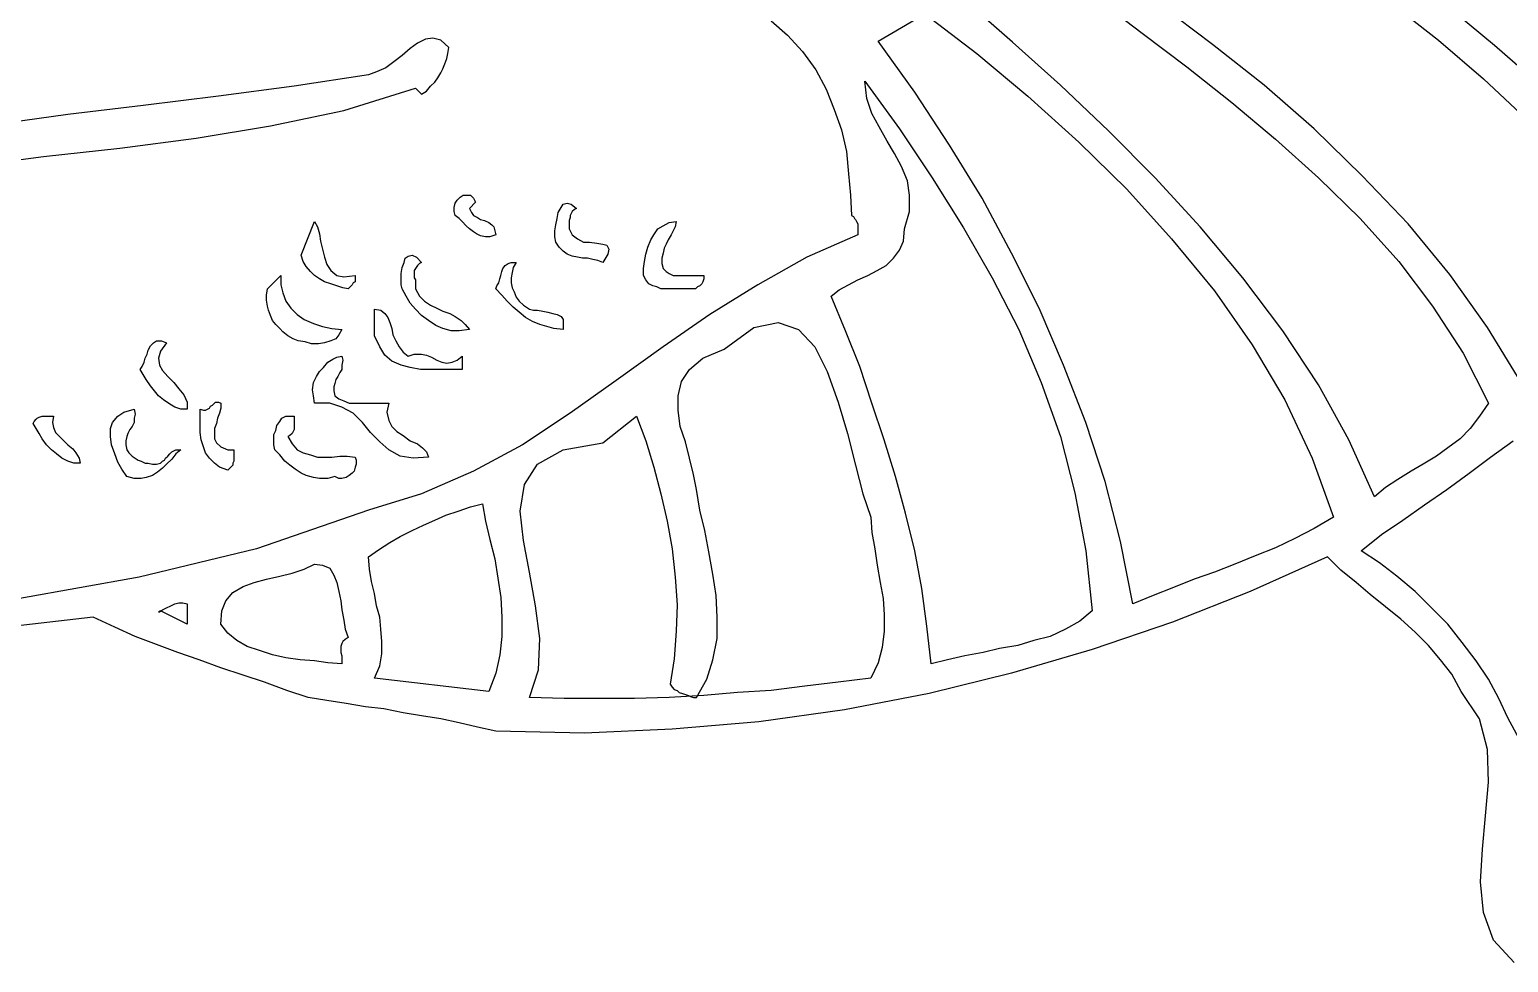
# Model space of a CAD drawing. Extents: x 0.04 to 7.12, y 0.03 to 7.63.
# Drawn here: x 3.944 to 5.394, y 0.332 to 1.248 of the extents above; entities that cross this region are included whole.
import ezdxf

# ---------------------------------------------------------------- set-up
doc = ezdxf.new("R2010")
doc.units = 0
doc.layers.add('1', color=7, linetype='Continuous')

msp = doc.modelspace()

# ---------------------------------------------------------------- linework, layer by layer
for points in [[(4.381, 1.078), (4.375, 1.072), (4.377, 1.068), (4.379, 1.065), (4.383, 1.063), (4.386, 1.061), (4.39, 1.06), (4.394, 1.058), (4.397, 1.056), (4.399, 1.054), (4.4, 1.05), (4.401, 1.046), (4.395, 1.044), (4.391, 1.044), (4.386, 1.045), (4.382, 1.047), (4.379, 1.049), (4.375, 1.052), (4.372, 1.055), (4.368, 1.059), (4.365, 1.062), (4.361, 1.065), (4.36, 1.069), (4.36, 1.073), (4.361, 1.077), (4.363, 1.08), (4.366, 1.083), (4.369, 1.085), (4.372, 1.085), (4.376, 1.085), (4.379, 1.082), (4.381, 1.078)], [(4.48, 1.072), (4.478, 1.071), (4.476, 1.069), (4.475, 1.067), (4.474, 1.065), (4.474, 1.063), (4.473, 1.06), (4.473, 1.058), (4.473, 1.055), (4.473, 1.052), (4.476, 1.046), (4.481, 1.042), (4.487, 1.039), (4.493, 1.039), (4.5, 1.038), (4.506, 1.037), (4.51, 1.036), (4.512, 1.032), (4.511, 1.027), (4.506, 1.019), (4.501, 1.021), (4.496, 1.022), (4.491, 1.023), (4.486, 1.023), (4.481, 1.024), (4.476, 1.025), (4.471, 1.027), (4.467, 1.03), (4.463, 1.034), (4.46, 1.039), (4.459, 1.044), (4.459, 1.05), (4.46, 1.056), (4.461, 1.062), (4.462, 1.068), (4.465, 1.073), (4.467, 1.076), (4.471, 1.077), (4.475, 1.076), (4.48, 1.072)], [(4.263, 1.006), (4.263, 1.004), (4.263, 1.002), (4.263, 1), (4.261, 0.999), (4.26, 0.997), (4.259, 0.996), (4.257, 0.994), (4.256, 0.993), (4.251, 0.994), (4.245, 0.996), (4.239, 0.998), (4.233, 1), (4.228, 1.003), (4.223, 1.006), (4.219, 1.01), (4.215, 1.015), (4.212, 1.02), (4.21, 1.026), (4.223, 1.059), (4.226, 1.054), (4.228, 1.047), (4.229, 1.04), (4.231, 1.032), (4.233, 1.024), (4.235, 1.017), (4.239, 1.011), (4.245, 1.006), (4.252, 1.005), (4.263, 1.006)], [(4.578, 1.059), (4.577, 1.054), (4.575, 1.05), (4.573, 1.046), (4.57, 1.041), (4.568, 1.037), (4.566, 1.033), (4.565, 1.028), (4.564, 1.023), (4.564, 1.018), (4.565, 1.013), (4.568, 1.01), (4.571, 1.008), (4.575, 1.006), (4.579, 1.006), (4.583, 1.006), (4.588, 1.006), (4.592, 1.006), (4.597, 1.006), (4.601, 1.006), (4.605, 1.006), (4.605, 1.003), (4.604, 1), (4.603, 0.998), (4.601, 0.996), (4.599, 0.995), (4.597, 0.993), (4.594, 0.993), (4.591, 0.993), (4.588, 0.993), (4.585, 0.993), (4.581, 0.993), (4.576, 0.993), (4.571, 0.993), (4.567, 0.993), (4.563, 0.993), (4.559, 0.995), (4.555, 0.996), (4.551, 0.998), (4.548, 1.002), (4.546, 1.006), (4.546, 1.013), (4.547, 1.02), (4.548, 1.027), (4.55, 1.034), (4.553, 1.041), (4.556, 1.046), (4.56, 1.052), (4.565, 1.055), (4.571, 1.058), (4.578, 1.059)], [(4.328, 1.019), (4.326, 1.018), (4.324, 1.016), (4.322, 1.013), (4.321, 1.011), (4.321, 1.008), (4.321, 1.004), (4.322, 1.002), (4.322, 0.999), (4.322, 0.996), (4.322, 0.993), (4.326, 0.986), (4.331, 0.981), (4.337, 0.977), (4.343, 0.974), (4.349, 0.971), (4.356, 0.969), (4.361, 0.966), (4.367, 0.962), (4.371, 0.958), (4.375, 0.953), (4.365, 0.952), (4.357, 0.952), (4.349, 0.954), (4.342, 0.957), (4.335, 0.962), (4.328, 0.967), (4.322, 0.973), (4.317, 0.979), (4.313, 0.986), (4.309, 0.993), (4.308, 0.997), (4.308, 1.002), (4.308, 1.008), (4.309, 1.014), (4.311, 1.019), (4.312, 1.023), (4.315, 1.025), (4.319, 1.026), (4.323, 1.024), (4.328, 1.019)], [(4.421, 1.019), (4.418, 1.014), (4.417, 1.009), (4.416, 1.004), (4.416, 0.999), (4.417, 0.994), (4.419, 0.99), (4.421, 0.985), (4.424, 0.981), (4.428, 0.977), (4.434, 0.973), (4.438, 0.972), (4.442, 0.972), (4.447, 0.971), (4.452, 0.97), (4.457, 0.969), (4.461, 0.968), (4.465, 0.966), (4.467, 0.963), (4.467, 0.959), (4.467, 0.953), (4.458, 0.954), (4.451, 0.956), (4.444, 0.958), (4.437, 0.961), (4.43, 0.965), (4.424, 0.97), (4.418, 0.975), (4.412, 0.981), (4.407, 0.987), (4.401, 0.993), (4.402, 0.996), (4.404, 0.999), (4.405, 1.003), (4.406, 1.006), (4.407, 1.01), (4.408, 1.013), (4.41, 1.016), (4.413, 1.018), (4.416, 1.019), (4.421, 1.019)], [(4.25, 0.953), (4.247, 0.948), (4.244, 0.944), (4.239, 0.942), (4.233, 0.94), (4.227, 0.939), (4.22, 0.939), (4.214, 0.941), (4.207, 0.942), (4.202, 0.944), (4.197, 0.947), (4.192, 0.951), (4.189, 0.954), (4.185, 0.958), (4.182, 0.962), (4.18, 0.967), (4.178, 0.972), (4.177, 0.976), (4.176, 0.982), (4.176, 0.987), (4.177, 0.993), (4.19, 1.006), (4.19, 0.997), (4.192, 0.989), (4.195, 0.981), (4.2, 0.974), (4.206, 0.968), (4.213, 0.963), (4.222, 0.959), (4.231, 0.956), (4.24, 0.954), (4.25, 0.953)], [(4.315, 0.927), (4.321, 0.929), (4.328, 0.929), (4.333, 0.928), (4.338, 0.926), (4.343, 0.923), (4.348, 0.921), (4.353, 0.92), (4.358, 0.921), (4.363, 0.923), (4.368, 0.927), (4.368, 0.914), (4.358, 0.914), (4.348, 0.914), (4.337, 0.914), (4.327, 0.914), (4.317, 0.916), (4.308, 0.918), (4.299, 0.922), (4.292, 0.928), (4.287, 0.936), (4.282, 0.947), (4.282, 0.973), (4.288, 0.972), (4.292, 0.969), (4.295, 0.965), (4.297, 0.96), (4.299, 0.954), (4.3, 0.948), (4.303, 0.942), (4.306, 0.936), (4.31, 0.931), (4.315, 0.927)], [(4.078, 0.94), (4.072, 0.932), (4.07, 0.925), (4.071, 0.918), (4.074, 0.913), (4.079, 0.907), (4.085, 0.901), (4.09, 0.895), (4.095, 0.889), (4.098, 0.882), (4.098, 0.875), (4.092, 0.875), (4.086, 0.877), (4.081, 0.88), (4.075, 0.884), (4.07, 0.888), (4.066, 0.893), (4.062, 0.898), (4.058, 0.904), (4.055, 0.909), (4.052, 0.914), (4.054, 0.917), (4.056, 0.921), (4.057, 0.925), (4.059, 0.929), (4.06, 0.933), (4.062, 0.937), (4.065, 0.94), (4.068, 0.942), (4.073, 0.942), (4.078, 0.94)], [(4.25, 0.927), (4.251, 0.923), (4.25, 0.918), (4.25, 0.914), (4.248, 0.911), (4.246, 0.907), (4.244, 0.904), (4.243, 0.9), (4.242, 0.897), (4.242, 0.893), (4.243, 0.888), (4.247, 0.885), (4.252, 0.883), (4.257, 0.881), (4.262, 0.881), (4.268, 0.881), (4.273, 0.881), (4.279, 0.881), (4.284, 0.881), (4.29, 0.881), (4.296, 0.881), (4.294, 0.872), (4.296, 0.864), (4.299, 0.858), (4.304, 0.853), (4.31, 0.849), (4.317, 0.844), (4.324, 0.841), (4.329, 0.837), (4.333, 0.833), (4.335, 0.828), (4.32, 0.827), (4.307, 0.829), (4.296, 0.835), (4.287, 0.843), (4.278, 0.852), (4.27, 0.862), (4.261, 0.871), (4.25, 0.877), (4.238, 0.881), (4.223, 0.881), (4.222, 0.888), (4.221, 0.894), (4.222, 0.901), (4.225, 0.907), (4.228, 0.912), (4.232, 0.916), (4.236, 0.921), (4.241, 0.924), (4.245, 0.926), (4.25, 0.927)], [(4.046, 0.875), (4.047, 0.87), (4.046, 0.866), (4.046, 0.862), (4.044, 0.858), (4.042, 0.855), (4.04, 0.851), (4.039, 0.848), (4.038, 0.844), (4.038, 0.84), (4.039, 0.835), (4.041, 0.832), (4.044, 0.829), (4.047, 0.827), (4.05, 0.825), (4.053, 0.824), (4.057, 0.822), (4.06, 0.822), (4.064, 0.821), (4.068, 0.821), (4.072, 0.822), (4.074, 0.824), (4.076, 0.825), (4.077, 0.827), (4.079, 0.829), (4.081, 0.831), (4.083, 0.833), (4.085, 0.834), (4.087, 0.835), (4.089, 0.835), (4.092, 0.835), (4.087, 0.831), (4.083, 0.826), (4.078, 0.821), (4.074, 0.817), (4.069, 0.813), (4.064, 0.81), (4.058, 0.808), (4.053, 0.807), (4.046, 0.807), (4.039, 0.809), (4.034, 0.816), (4.03, 0.823), (4.027, 0.831), (4.024, 0.84), (4.023, 0.848), (4.023, 0.856), (4.025, 0.862), (4.03, 0.868), (4.036, 0.872), (4.046, 0.875)], [(4.131, 0.881), (4.131, 0.876), (4.13, 0.871), (4.128, 0.866), (4.127, 0.861), (4.125, 0.856), (4.125, 0.851), (4.125, 0.846), (4.127, 0.842), (4.131, 0.838), (4.138, 0.835), (4.144, 0.835), (4.144, 0.832), (4.144, 0.829), (4.144, 0.827), (4.144, 0.824), (4.143, 0.822), (4.143, 0.82), (4.141, 0.818), (4.14, 0.817), (4.138, 0.815), (4.13, 0.818), (4.125, 0.822), (4.12, 0.827), (4.116, 0.832), (4.114, 0.838), (4.112, 0.845), (4.111, 0.852), (4.111, 0.86), (4.111, 0.867), (4.111, 0.875), (4.114, 0.874), (4.116, 0.874), (4.118, 0.875), (4.12, 0.876), (4.121, 0.878), (4.123, 0.879), (4.125, 0.881), (4.126, 0.882), (4.129, 0.882), (4.131, 0.881)], [(3.967, 0.868), (3.966, 0.862), (3.967, 0.857), (3.969, 0.852), (3.973, 0.848), (3.977, 0.844), (3.981, 0.84), (3.986, 0.836), (3.989, 0.832), (3.992, 0.827), (3.993, 0.822), (3.987, 0.822), (3.981, 0.824), (3.975, 0.827), (3.97, 0.831), (3.965, 0.835), (3.96, 0.84), (3.956, 0.846), (3.953, 0.851), (3.95, 0.856), (3.947, 0.861), (3.948, 0.863), (3.95, 0.865), (3.951, 0.866), (3.953, 0.867), (3.956, 0.868), (3.958, 0.868), (3.961, 0.868), (3.964, 0.868), (3.967, 0.868)], [(4.203, 0.868), (4.203, 0.865), (4.203, 0.862), (4.203, 0.86), (4.203, 0.857), (4.203, 0.855), (4.202, 0.853), (4.201, 0.851), (4.199, 0.849), (4.197, 0.848), (4.201, 0.841), (4.206, 0.835), (4.212, 0.832), (4.219, 0.83), (4.226, 0.828), (4.233, 0.828), (4.24, 0.828), (4.248, 0.829), (4.255, 0.829), (4.263, 0.828), (4.264, 0.825), (4.264, 0.821), (4.263, 0.818), (4.262, 0.814), (4.26, 0.812), (4.257, 0.81), (4.254, 0.808), (4.25, 0.807), (4.247, 0.807), (4.243, 0.809), (4.236, 0.807), (4.228, 0.807), (4.222, 0.808), (4.215, 0.81), (4.21, 0.812), (4.204, 0.816), (4.199, 0.82), (4.194, 0.824), (4.189, 0.83), (4.184, 0.835), (4.183, 0.84), (4.183, 0.845), (4.183, 0.85), (4.185, 0.854), (4.186, 0.859), (4.189, 0.863), (4.191, 0.866), (4.195, 0.868), (4.199, 0.868), (4.203, 0.868)], [(5.4, 0.332), (5.38, 0.354), (5.37, 0.381), (5.367, 0.411), (5.369, 0.443), (5.372, 0.476), (5.375, 0.509), (5.374, 0.541), (5.366, 0.571), (5.348, 0.598), (5.339, 0.615), (5.328, 0.629), (5.316, 0.643), (5.303, 0.656), (5.289, 0.669), (5.274, 0.681), (5.259, 0.693), (5.245, 0.705), (5.23, 0.717), (5.217, 0.73), (5.141, 0.696), (5.065, 0.666), (4.986, 0.639), (4.907, 0.616), (4.826, 0.596), (4.743, 0.58), (4.659, 0.568), (4.574, 0.561), (4.488, 0.557), (4.401, 0.559), (4.383, 0.563), (4.365, 0.567), (4.347, 0.571), (4.328, 0.574), (4.31, 0.577), (4.291, 0.581), (4.273, 0.583), (4.254, 0.586), (4.235, 0.589), (4.217, 0.592), (4.196, 0.599), (4.174, 0.607), (4.153, 0.614), (4.131, 0.621), (4.11, 0.629), (4.089, 0.636), (4.068, 0.644), (4.047, 0.652), (4.027, 0.661), (4.006, 0.671), (3.921, 0.661)]]:
    msp.add_lwpolyline(points)
at = {"layer": '1'}
for points in [[(5.429, 1.19), (5.381, 1.232), (5.331, 1.273), (5.278, 1.311), (5.225, 1.347), (5.17, 1.379), (5.115, 1.409), (5.059, 1.434), (5.065, 1.447), (5.074, 1.456), (5.084, 1.462), (5.095, 1.464), (5.108, 1.465), (5.12, 1.463), (5.134, 1.461), (5.146, 1.458), (5.159, 1.456), (5.171, 1.453), (5.21, 1.441), (5.249, 1.426), (5.287, 1.409), (5.325, 1.391), (5.361, 1.37), (5.398, 1.349)], [(5.223, 0.769), (5.204, 0.758), (5.185, 0.748), (5.166, 0.739), (5.146, 0.731), (5.126, 0.723), (5.106, 0.715), (5.086, 0.708), (5.066, 0.7), (5.046, 0.692), (5.026, 0.684), (5.014, 0.745), (4.999, 0.804), (4.98, 0.862), (4.958, 0.918), (4.934, 0.974), (4.907, 1.028), (4.878, 1.082), (4.846, 1.134), (4.812, 1.186), (4.776, 1.236), (4.822, 1.263), (4.873, 1.224), (4.923, 1.182), (4.973, 1.137), (5.02, 1.091), (5.064, 1.042), (5.106, 0.991), (5.143, 0.938), (5.175, 0.884), (5.202, 0.827), (5.223, 0.769)], [(5.375, 0.881), (5.366, 0.868), (5.357, 0.856), (5.347, 0.846), (5.335, 0.837), (5.324, 0.829), (5.311, 0.821), (5.299, 0.814), (5.286, 0.806), (5.274, 0.798), (5.263, 0.789), (5.238, 0.845), (5.208, 0.899), (5.173, 0.952), (5.134, 1.004), (5.092, 1.054), (5.048, 1.102), (5.002, 1.148), (4.955, 1.193), (4.908, 1.235), (4.861, 1.276)], [(4.993, 1.276), (5.035, 1.244), (5.079, 1.211), (5.123, 1.176), (5.166, 1.14), (5.208, 1.102), (5.249, 1.062), (5.287, 1.02), (5.32, 0.976), (5.35, 0.93), (5.375, 0.881)], [(5.407, 0.901), (5.374, 0.955), (5.337, 1.007), (5.296, 1.057), (5.251, 1.104), (5.204, 1.15), (5.155, 1.193), (5.104, 1.233), (5.052, 1.272)], [(5.281, 1.272), (5.326, 1.237), (5.37, 1.199), (5.412, 1.16)], [(4.671, 1.256), (4.687, 1.242), (4.702, 1.226), (4.715, 1.208), (4.725, 1.189), (4.733, 1.169), (4.74, 1.149), (4.745, 1.128), (4.747, 1.106), (4.749, 1.085), (4.75, 1.065), (4.752, 1.064), (4.753, 1.062), (4.754, 1.061), (4.755, 1.059), (4.756, 1.057), (4.756, 1.054), (4.756, 1.051), (4.756, 1.048), (4.756, 1.046), (4.706, 1.024), (4.658, 0.997), (4.611, 0.968), (4.565, 0.936), (4.519, 0.903), (4.474, 0.871), (4.427, 0.84), (4.379, 0.814), (4.328, 0.792), (4.276, 0.776), (4.166, 0.738), (4.051, 0.71), (3.934, 0.689)], [(3.883, 1.113), (3.957, 1.123), (4.032, 1.131), (4.107, 1.141), (4.18, 1.153), (4.252, 1.168), (4.322, 1.19), (4.328, 1.184), (4.333, 1.187), (4.337, 1.192), (4.341, 1.196), (4.344, 1.2), (4.347, 1.205), (4.349, 1.209), (4.351, 1.214), (4.353, 1.219), (4.354, 1.224), (4.355, 1.23), (4.347, 1.237), (4.339, 1.239), (4.332, 1.238), (4.324, 1.234), (4.317, 1.229), (4.309, 1.222), (4.301, 1.216), (4.293, 1.21), (4.284, 1.206), (4.276, 1.203), (4.203, 1.192), (4.129, 1.182), (4.055, 1.173), (3.981, 1.164), (3.908, 1.154)], [(4.986, 0.677), (4.974, 0.667), (4.96, 0.659), (4.945, 0.652), (4.929, 0.648), (4.913, 0.643), (4.895, 0.64), (4.879, 0.636), (4.861, 0.633), (4.844, 0.629), (4.828, 0.625), (4.824, 0.662), (4.819, 0.699), (4.812, 0.736), (4.803, 0.773), (4.793, 0.809), (4.782, 0.845), (4.77, 0.881), (4.758, 0.917), (4.744, 0.952), (4.73, 0.986), (4.738, 0.992), (4.747, 0.997), (4.756, 1.002), (4.766, 1.006), (4.775, 1.011), (4.784, 1.016), (4.791, 1.023), (4.797, 1.031), (4.801, 1.04), (4.802, 1.052), (4.807, 1.069), (4.807, 1.085), (4.805, 1.099), (4.799, 1.113), (4.792, 1.126), (4.785, 1.138), (4.777, 1.152), (4.77, 1.165), (4.765, 1.18), (4.763, 1.197), (4.797, 1.15), (4.829, 1.102), (4.86, 1.053), (4.888, 1.004), (4.914, 0.953), (4.936, 0.901), (4.955, 0.848), (4.969, 0.793), (4.98, 0.736), (4.986, 0.677)], [(4.769, 0.769), (4.77, 0.754), (4.773, 0.738), (4.775, 0.722), (4.778, 0.705), (4.781, 0.689), (4.782, 0.673), (4.782, 0.657), (4.78, 0.641), (4.776, 0.626), (4.769, 0.611), (4.737, 0.607), (4.704, 0.603), (4.671, 0.599), (4.638, 0.597), (4.605, 0.594), (4.571, 0.592), (4.537, 0.591), (4.503, 0.591), (4.468, 0.591), (4.434, 0.592), (4.443, 0.619), (4.444, 0.65), (4.44, 0.682), (4.434, 0.715), (4.428, 0.746), (4.425, 0.775), (4.429, 0.801), (4.442, 0.821), (4.467, 0.835), (4.506, 0.842), (4.539, 0.868), (4.548, 0.844), (4.556, 0.818), (4.563, 0.792), (4.569, 0.765), (4.574, 0.738), (4.577, 0.71), (4.579, 0.683), (4.578, 0.657), (4.576, 0.63), (4.572, 0.605), (4.574, 0.602), (4.576, 0.6), (4.579, 0.599), (4.581, 0.597), (4.584, 0.596), (4.587, 0.595), (4.59, 0.594), (4.592, 0.593), (4.595, 0.592), (4.598, 0.592), (4.608, 0.61), (4.614, 0.629), (4.618, 0.65), (4.618, 0.671), (4.617, 0.692), (4.614, 0.713), (4.61, 0.735), (4.606, 0.756), (4.601, 0.776), (4.598, 0.796), (4.595, 0.811), (4.591, 0.827), (4.587, 0.843), (4.582, 0.858), (4.58, 0.874), (4.58, 0.888), (4.583, 0.902), (4.591, 0.914), (4.604, 0.925), (4.625, 0.934), (4.654, 0.955), (4.678, 0.96), (4.698, 0.953), (4.714, 0.936), (4.726, 0.912), (4.737, 0.882), (4.746, 0.851), (4.754, 0.82), (4.761, 0.792), (4.769, 0.769)], [(5.407, 0.548), (5.394, 0.572), (5.385, 0.591), (5.375, 0.61), (5.363, 0.628), (5.349, 0.646), (5.335, 0.664), (5.319, 0.68), (5.303, 0.696), (5.285, 0.711), (5.268, 0.724), (5.25, 0.736), (5.27, 0.752), (5.291, 0.766), (5.312, 0.781), (5.334, 0.796), (5.356, 0.812), (5.377, 0.828), (5.399, 0.844)], [(4.388, 0.782), (4.391, 0.765), (4.395, 0.747), (4.4, 0.728), (4.403, 0.709), (4.406, 0.69), (4.407, 0.671), (4.407, 0.652), (4.405, 0.634), (4.401, 0.616), (4.394, 0.598), (4.282, 0.611), (4.287, 0.623), (4.289, 0.635), (4.289, 0.647), (4.288, 0.659), (4.287, 0.671), (4.284, 0.682), (4.282, 0.694), (4.279, 0.706), (4.277, 0.718), (4.276, 0.73), (4.286, 0.737), (4.297, 0.744), (4.307, 0.75), (4.319, 0.756), (4.33, 0.761), (4.341, 0.766), (4.352, 0.771), (4.364, 0.775), (4.376, 0.779), (4.388, 0.782)], [(4.256, 0.651), (4.253, 0.649), (4.251, 0.647), (4.25, 0.645), (4.249, 0.642), (4.249, 0.639), (4.249, 0.636), (4.25, 0.633), (4.25, 0.63), (4.25, 0.627), (4.25, 0.625), (4.236, 0.626), (4.223, 0.628), (4.209, 0.629), (4.195, 0.631), (4.182, 0.634), (4.169, 0.638), (4.157, 0.642), (4.147, 0.648), (4.138, 0.655), (4.131, 0.664), (4.132, 0.677), (4.136, 0.687), (4.143, 0.695), (4.153, 0.701), (4.164, 0.705), (4.176, 0.708), (4.189, 0.711), (4.201, 0.714), (4.213, 0.718), (4.223, 0.723), (4.231, 0.722), (4.238, 0.719), (4.242, 0.712), (4.245, 0.705), (4.247, 0.696), (4.249, 0.687), (4.25, 0.678), (4.252, 0.668), (4.253, 0.659), (4.256, 0.651)], [(4.098, 0.664), (4.072, 0.677), (4.07, 0.676), (4.071, 0.676), (4.074, 0.678), (4.078, 0.68), (4.082, 0.682), (4.086, 0.684), (4.09, 0.685), (4.094, 0.685), (4.098, 0.684), (4.098, 0.664)]]:
    msp.add_lwpolyline(points, dxfattribs=at)

doc.saveas('drawing.dxf')
